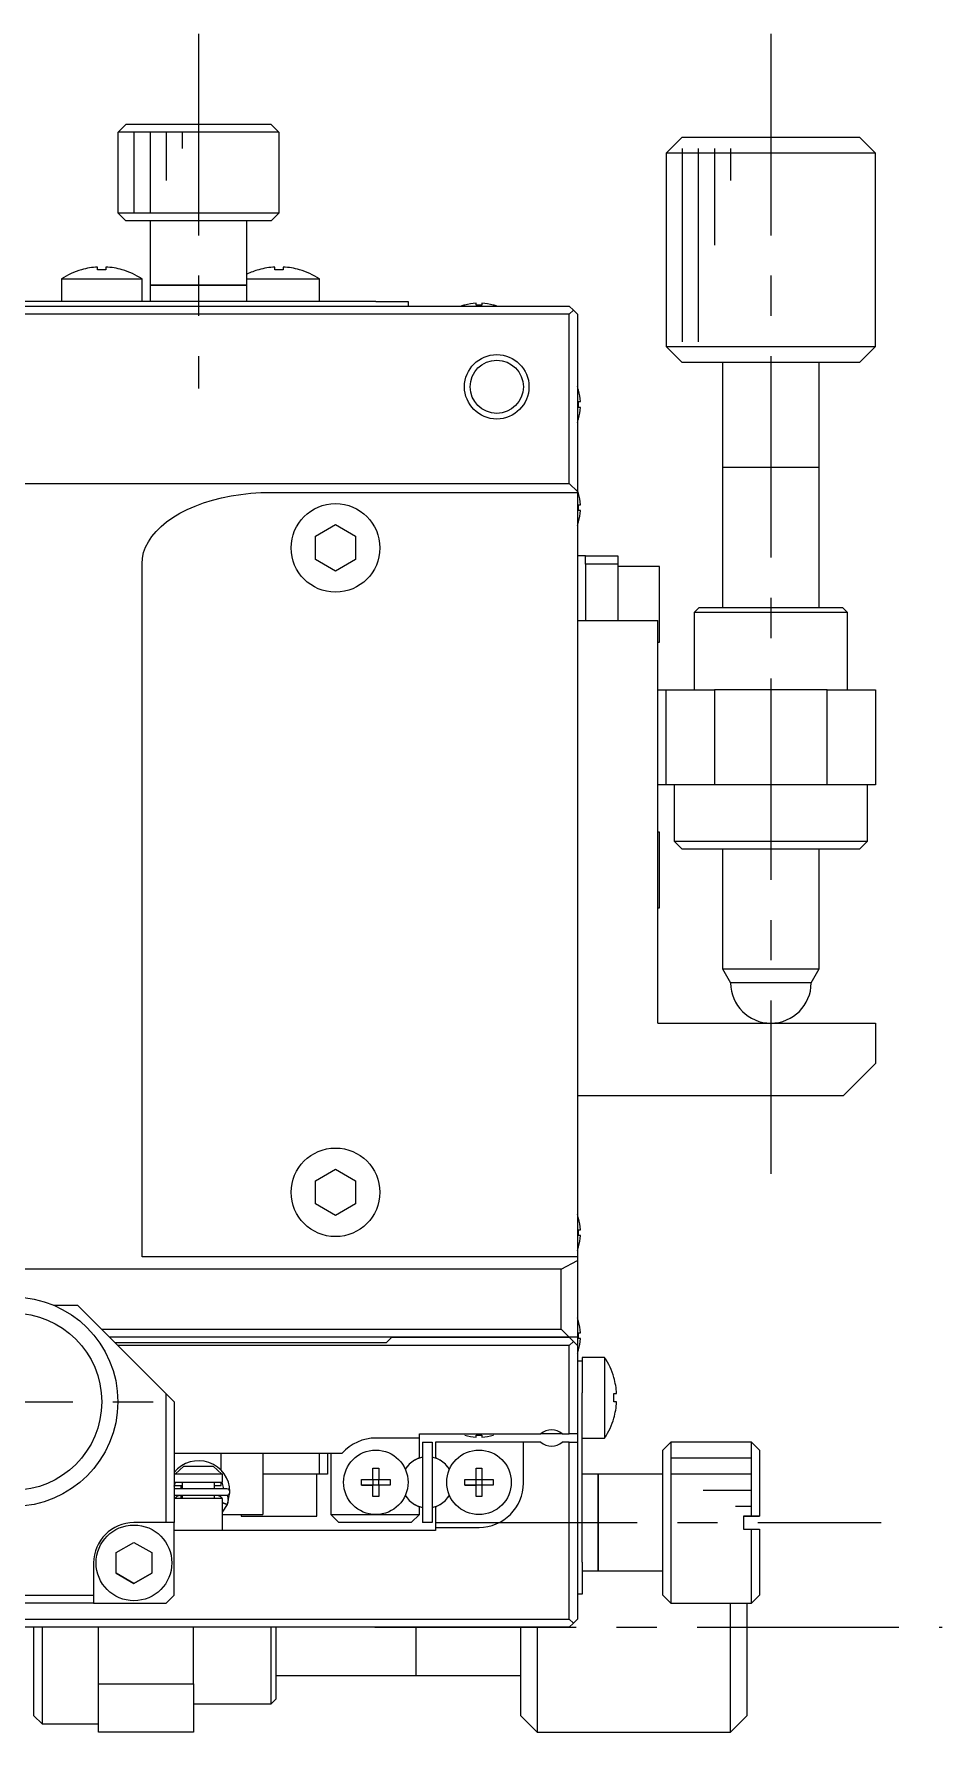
# Model space of a CAD drawing. Extents: x -340 to 384, y 57 to 645.
# Drawn here: x -67 to -10.7, y 322.6 to 428 of the extents above; entities that cross this region are included whole.
import ezdxf

# ---------------------------------------------------------------- set-up
doc = ezdxf.new("R2010")
doc.units = 0
doc.header["$LTSCALE"] = 10
doc.linetypes.add('CENTER', pattern=[2, 1.25, -0.25, 0.25, -0.25])
doc.layers.get('0').update_dxf_attribs({"linetype": 'CONTINUOUS'})
doc.layers.add('CENTER', color=1, linetype='CENTER')

msp = doc.modelspace()

# ---------------------------------------------------------------- linework, layer by layer
at = {"color": 7, "linetype": 'CONTINUOUS'}
for p, q in [((-61.80176, 421.887346), (-61.299973, 422.387346)), ((-51.833811, 421.887346), (-61.80176, 421.887346)), ((-61.80176, 421.387346), (-61.80176, 421.887346)), ((-61.299973, 422.387346), (-52.335599, 422.387346)), ((-61.299973, 422.387346), (-52.335599, 422.387346)), ((-52.335599, 422.387346), (-51.833811, 421.887346)), ((-51.833811, 421.887346), (-51.833811, 421.387346)), ((-61.817786, 421.387346), (-61.80176, 421.387346)), ((-61.817786, 421.387346), (-61.80176, 421.387346)), ((-61.817786, 421.387346), (-61.817786, 416.887346)), ((-51.833811, 421.387346), (-51.817786, 421.387346)), ((-51.833811, 421.387346), (-51.817786, 421.387346)), ((-51.817786, 416.887346), (-51.817786, 421.387346)), ((-26.817786, 421.587346), (-27.817786, 420.587346)), ((-27.817519, 420.587346), (-27.817786, 420.587346)), ((-27.817786, 420.587346), (-27.817786, 408.587346)), ((-14.817786, 420.587346), (-27.817519, 420.587346)), ((-26.81756, 421.587346), (-15.817786, 421.587346)), ((-14.817786, 420.587346), (-15.817786, 421.587346)), ((-14.817786, 408.587346), (-14.817786, 420.587346)), ((-61.817786, 416.887346), (-51.817786, 416.887346)), ((-61.817786, 416.887346), (-61.317786, 416.387346)), ((-52.317786, 416.387346), (-61.317786, 416.387346)), ((-59.817786, 416.387346), (-59.817786, 412.387346)), ((-53.817786, 412.387346), (-53.817786, 416.387346)), ((-52.317786, 416.387346), (-51.817786, 416.887346)), ((-64.076375, 413.349927), (-64.079719, 413.356782)), ((-64.076375, 413.349927), (-64.079719, 413.356782)), ((-63.077786, 413.349927), (-63.077786, 413.522299)), ((-62.557786, 413.349927), (-63.077786, 413.349927)), ((-62.557786, 413.522299), (-62.557786, 413.349927)), ((-61.555853, 413.356782), (-61.559196, 413.349927)), ((-61.555853, 413.356782), (-61.559196, 413.349927)), ((-53.076375, 413.349927), (-53.079719, 413.356782)), ((-53.076375, 413.349927), (-53.079719, 413.356782)), ((-52.077786, 413.349927), (-52.077786, 413.522299)), ((-51.557786, 413.349927), (-52.077786, 413.349927)), ((-51.557786, 413.522299), (-51.557786, 413.349927)), ((-50.555853, 413.356782), (-50.559196, 413.349927)), ((-50.555853, 413.356782), (-50.559196, 413.349927)), ((-65.317786, 412.779004), (-60.317786, 412.779004)), ((-65.317786, 412.779004), (-65.317786, 411.387346)), ((-60.317786, 411.387346), (-60.317786, 412.779004)), ((-59.817786, 412.387346), (-53.817786, 412.387346)), ((-53.817786, 412.387346), (-59.817786, 412.387346)), ((-59.817786, 412.387346), (-59.817786, 411.387346)), ((-53.817786, 412.779004), (-49.317786, 412.779004)), ((-53.817786, 411.387346), (-53.817786, 412.387346)), ((-49.317786, 411.387346), (-49.317786, 412.779004)), ((-102.817786, 411.087346), (-33.817786, 411.087346)), ((-63.892786, 411.387346), (-68.817786, 411.387346)), ((-61.742786, 411.387346), (-63.892786, 411.387346)), ((-58.392786, 411.387346), (-61.742786, 411.387346)), ((-52.892786, 411.387346), (-58.392786, 411.387346)), ((-50.742786, 411.387346), (-52.892786, 411.387346)), ((-45.817786, 411.387346), (-50.742786, 411.387346)), ((-45.817786, 411.387346), (-43.817786, 411.387346)), ((-43.817786, 411.387346), (-43.817786, 411.087346)), ((-40.304147, 411.156868), (-40.306402, 411.161491)), ((-40.304147, 411.156868), (-40.306402, 411.161491)), ((-39.597786, 411.156868), (-39.597786, 411.277205)), ((-39.237786, 411.156868), (-39.597786, 411.156868)), ((-39.237786, 411.277205), (-39.237786, 411.156868)), ((-38.52917, 411.161491), (-38.531424, 411.156868)), ((-38.52917, 411.161491), (-38.531424, 411.156868)), ((-33.567786, 410.837346), (-33.817786, 411.087346)), ((-33.817786, 410.587346), (-102.817786, 410.587346)), ((-33.567786, 410.837346), (-33.817786, 410.587346)), ((-33.817786, 400.087346), (-33.817786, 410.587346)), ((-33.317786, 410.587346), (-33.567786, 410.837346)), ((-33.317786, 410.587346), (-33.317786, 399.587346)), ((-27.817786, 408.587346), (-14.817786, 408.587346)), ((-27.817786, 408.587346), (-26.817786, 407.587346)), ((-15.817786, 407.587346), (-14.817786, 408.587346)), ((-15.817786, 407.587346), (-26.817786, 407.587346)), ((-24.317786, 407.587346), (-24.317786, 401.087346)), ((-18.317786, 401.087346), (-18.317786, 407.587346)), ((-33.248264, 405.873708), (-33.243642, 405.875962)), ((-33.248264, 405.873708), (-33.243642, 405.875962)), ((-33.248264, 404.807346), (-33.248264, 405.167346)), ((-33.248264, 405.167346), (-33.127927, 405.167346)), ((-33.127927, 404.807346), (-33.248264, 404.807346)), ((-33.243642, 404.098731), (-33.248264, 404.100985)), ((-33.243642, 404.098731), (-33.248264, 404.100985)), ((-18.317781, 401.087346), (-24.317791, 401.087346)), ((-24.317786, 401.092346), (-24.317786, 401.087346)), ((-24.317786, 401.087346), (-24.317786, 392.387366)), ((-24.317786, 401.087346), (-24.317786, 401.082346)), ((-18.317786, 401.087346), (-18.317786, 401.092346)), ((-18.317786, 392.387366), (-18.317786, 401.087346)), ((-18.317786, 401.082346), (-18.317786, 401.087346)), ((-102.817786, 400.087346), (-33.817786, 400.087346)), ((-54.185349, 399.410513), (-53.569261, 399.478442)), ((-53.569261, 399.478442), (-52.945458, 399.519367)), ((-52.945458, 399.519367), (-52.317786, 399.533037)), ((-52.317786, 399.533037), (-33.317786, 399.533037)), ((-33.317786, 399.587346), (-33.817786, 400.087346)), ((-33.317786, 399.587346), (-33.317786, 399.533037)), ((-33.317786, 399.533037), (-33.317786, 352.087346)), ((-33.248264, 399.473708), (-33.243642, 399.475962)), ((-33.248264, 399.473708), (-33.243642, 399.475962)), ((-57.97464, 398.234211), (-57.51337, 398.470564)), ((-57.51337, 398.470564), (-57.020068, 398.686129)), ((-57.020068, 398.686129), (-56.497774, 398.879574)), ((-56.497774, 398.879574), (-55.94971, 399.049709)), ((-55.94971, 399.049709), (-55.379253, 399.195483)), ((-55.379253, 399.195483), (-54.789922, 399.315999)), ((-54.789922, 399.315999), (-54.185349, 399.410513)), ((-33.248264, 398.407346), (-33.248264, 398.767346)), ((-33.248264, 398.767346), (-33.127927, 398.767346)), ((-59.445838, 397.111773), (-59.138907, 397.41557)), ((-59.138907, 397.41557), (-58.789922, 397.705083)), ((-58.789922, 397.705083), (-58.401033, 397.978524)), ((-58.401033, 397.978524), (-57.97464, 398.234211)), ((-49.567786, 396.809034), (-48.317786, 397.530722)), ((-48.317786, 397.530722), (-47.067786, 396.809034)), ((-33.127927, 398.407346), (-33.248264, 398.407346)), ((-33.243642, 397.698731), (-33.248264, 397.700985)), ((-33.243642, 397.698731), (-33.248264, 397.700985)), ((-60.096745, 396.133772), (-59.926238, 396.468892)), ((-59.926238, 396.468892), (-59.708822, 396.795564)), ((-59.708822, 396.795564), (-59.445838, 397.111773)), ((-49.567786, 395.365659), (-49.567786, 396.809034)), ((-47.067786, 396.809034), (-47.067786, 395.365659)), ((-60.317786, 395.098565), (-60.293124, 395.44649)), ((-60.293124, 395.44649), (-60.219292, 395.792269)), ((-60.219292, 395.792269), (-60.096745, 396.133772)), ((-48.317786, 394.643971), (-49.567786, 395.365659)), ((-47.067786, 395.365659), (-48.317786, 394.643971)), ((-32.817786, 395.587348), (-33.317786, 395.587348)), ((-32.817786, 395.087346), (-32.817786, 395.587348)), ((-32.817786, 395.587348), (-30.817786, 395.587346)), ((-30.817786, 395.587346), (-30.817786, 395.087346)), ((-60.317786, 352.087346), (-60.317786, 395.098565)), ((-32.817786, 395.087346), (-32.817786, 391.587346)), ((-30.817786, 395.087346), (-32.817786, 395.087346)), ((-30.817786, 395.087346), (-30.817786, 391.587346)), ((-28.217786, 394.937346), (-30.817786, 394.937346)), ((-28.217786, 392.587346), (-28.217786, 394.937346)), ((-28.217786, 390.237346), (-28.217786, 392.587346)), ((-25.767786, 392.387346), (-26.067786, 392.087346)), ((-25.767786, 392.387346), (-16.867786, 392.387346)), ((-16.567786, 392.087346), (-16.867786, 392.387346)), ((-33.317786, 391.587346), (-28.317786, 391.587346)), ((-28.317786, 366.587346), (-28.317786, 391.587346)), ((-16.567786, 392.087346), (-26.067786, 392.087346)), ((-26.067786, 392.087346), (-26.067786, 387.287346)), ((-16.567786, 387.287346), (-16.567786, 392.087346)), ((-28.317786, 390.237346), (-28.217786, 390.237346)), ((-28.317786, 387.287346), (-27.817786, 387.287346)), ((-27.817786, 381.387346), (-27.817786, 387.287346)), ((-27.817786, 387.287346), (-24.817786, 387.287346)), ((-24.817786, 387.287346), (-24.817786, 381.387346)), ((-17.817786, 387.287346), (-24.817786, 387.287346)), ((-17.817786, 381.387346), (-17.817786, 387.287346)), ((-17.817786, 387.287346), (-14.817786, 387.287346)), ((-14.817786, 387.287346), (-14.817786, 381.387346)), ((-27.817786, 381.387346), (-28.317786, 381.387346)), ((-24.817786, 381.387346), (-27.817786, 381.387346)), ((-27.317786, 381.387346), (-27.317786, 377.887346)), ((-17.817786, 381.387346), (-24.817786, 381.387346)), ((-14.817786, 381.387346), (-17.817786, 381.387346)), ((-15.317786, 377.887346), (-15.317786, 381.387346)), ((-28.217786, 378.437346), (-28.317786, 378.437346)), ((-28.217786, 376.087346), (-28.217786, 378.437346)), ((-27.317786, 377.887346), (-15.317786, 377.887346)), ((-27.317786, 377.887346), (-26.817786, 377.387346)), ((-15.817786, 377.387346), (-26.817786, 377.387346)), ((-24.317786, 377.387346), (-26.817786, 377.387346)), ((-24.317786, 377.387327), (-24.317786, 369.953372)), ((-15.817786, 377.387346), (-18.317786, 377.387346)), ((-18.317786, 369.953372), (-18.317786, 377.387327)), ((-15.817786, 377.387346), (-15.317786, 377.887346)), ((-28.217786, 373.737346), (-28.217786, 376.087346)), ((-28.317786, 373.737346), (-28.217786, 373.737346)), ((-24.317786, 369.953372), (-18.317786, 369.953372)), ((-24.317786, 369.953372), (-24.067786, 369.520359)), ((-24.067786, 369.520359), (-23.817786, 369.087346)), ((-18.817786, 369.087346), (-23.817786, 369.087346)), ((-18.817786, 369.087346), (-18.567786, 369.520359)), ((-18.567786, 369.520359), (-18.317786, 369.953372)), ((-28.317786, 366.587346), (-14.817786, 366.587346)), ((-14.817786, 366.587346), (-14.817786, 364.087346)), ((-16.817786, 362.087346), (-14.817786, 364.087346)), ((-33.317786, 362.087346), (-16.817786, 362.087346)), ((-49.567786, 356.809034), (-48.317786, 357.530722)), ((-48.317786, 357.530722), (-47.067786, 356.809034)), ((-49.567786, 355.365659), (-49.567786, 356.809034)), ((-47.067786, 356.809034), (-47.067786, 355.365659)), ((-48.317786, 354.643971), (-49.567786, 355.365659)), ((-47.067786, 355.365659), (-48.317786, 354.643971)), ((-33.248264, 354.473708), (-33.243642, 354.475962)), ((-33.248264, 354.473708), (-33.243642, 354.475962)), ((-33.248264, 353.407346), (-33.248264, 353.767346)), ((-33.248264, 353.767346), (-33.127927, 353.767346)), ((-33.127927, 353.407346), (-33.248264, 353.407346)), ((-33.317786, 352.087346), (-60.317786, 352.087346)), ((-33.317786, 352.087346), (-33.317786, 351.862459)), ((-33.243642, 352.698731), (-33.248264, 352.700985)), ((-33.243642, 352.698731), (-33.248264, 352.700985)), ((-34.317786, 351.30815), (-102.317786, 351.30815)), ((-34.317786, 351.30815), (-33.317786, 351.862459)), ((-34.317786, 347.587346), (-34.317786, 351.30815)), ((-33.317786, 351.862459), (-33.317786, 347.087346)), ((-65.817786, 349.087346), (-64.317786, 349.087346)), ((-58.817786, 343.587346), (-64.317786, 349.087346)), ((-33.248264, 348.073708), (-33.243642, 348.075962)), ((-33.248264, 348.073708), (-33.243642, 348.075962)), ((-62.817786, 347.587346), (-34.317786, 347.587346)), ((-44.817786, 347.087346), (-62.317786, 347.087346)), ((-44.817786, 347.087346), (-45.167786, 346.737346)), ((-44.817786, 347.087346), (-33.817786, 347.087346)), ((-33.817786, 347.087346), (-44.817786, 347.087346)), ((-34.317786, 347.587346), (-33.817786, 347.087346)), ((-33.567786, 346.837346), (-33.817786, 347.087346)), ((-33.317786, 347.087346), (-33.817786, 347.087346)), ((-33.817786, 346.587346), (-33.567786, 346.837346)), ((-33.567786, 346.837346), (-33.317786, 346.587346)), ((-33.317786, 347.087346), (-33.317786, 346.587346)), ((-33.248264, 347.007346), (-33.248264, 347.367346)), ((-33.248264, 347.367346), (-33.127927, 347.367346)), ((-33.127927, 347.007346), (-33.248264, 347.007346)), ((-45.167786, 346.737346), (-61.967786, 346.737346)), ((-33.817786, 346.587346), (-61.817786, 346.587346)), ((-33.817786, 341.087346), (-33.817786, 346.587346)), ((-33.317786, 346.587346), (-33.317786, 341.087346)), ((-33.243642, 346.298731), (-33.248264, 346.300985)), ((-33.243642, 346.298731), (-33.248264, 346.300985)), ((-33.017786, 345.837346), (-33.017786, 345.637346)), ((-31.626128, 345.837346), (-33.017786, 345.837346)), ((-31.626128, 345.837346), (-31.626128, 340.837346)), ((-33.317786, 345.637346), (-33.017786, 345.637346)), ((-33.017786, 345.637346), (-33.017786, 343.637346)), ((-33.017786, 342.262346), (-33.017786, 343.637346)), ((-31.055205, 344.595936), (-31.04835, 344.599279)), ((-58.817786, 335.587346), (-58.817786, 343.587346)), ((-58.817786, 343.587346), (-58.317786, 343.087346)), ((-58.317786, 343.087346), (-58.317786, 335.587346)), ((-31.055205, 343.077346), (-31.055205, 343.597346)), ((-31.055205, 343.597346), (-30.882833, 343.597346)), ((-30.882833, 343.077346), (-31.055205, 343.077346)), ((-33.017786, 333.137346), (-33.017786, 342.262346)), ((-31.04835, 342.075414), (-31.055205, 342.078757)), ((-43.117786, 340.837346), (-45.817786, 340.837346)), ((-43.117786, 340.837346), (-43.117786, 341.087346)), ((-43.117786, 341.087346), (-35.579223, 341.087346)), ((-43.117786, 339.631758), (-43.117786, 340.837346)), ((-42.917786, 340.587346), (-42.917786, 335.587346)), ((-42.917786, 340.587346), (-42.317786, 340.587346)), ((-42.317786, 340.587346), (-42.317786, 335.587346)), ((-42.117786, 340.587346), (-42.117786, 339.631758)), ((-36.667786, 340.587346), (-42.117786, 340.587346)), ((-40.306402, 341.013202), (-40.304147, 341.017825)), ((-40.306402, 341.013202), (-40.304147, 341.017825)), ((-39.597786, 341.017825), (-39.237786, 341.017825)), ((-39.597786, 340.897488), (-39.597786, 341.017825)), ((-39.237786, 341.017825), (-39.237786, 340.897488)), ((-38.531424, 341.017825), (-38.52917, 341.013202)), ((-38.531424, 341.017825), (-38.52917, 341.013202)), ((-36.667786, 338.037346), (-36.667786, 340.587346)), ((-35.579223, 340.587346), (-36.667786, 340.587346)), ((-34.318335, 341.087346), (-35.579223, 341.087346)), ((-34.256348, 341.087346), (-34.318335, 341.087346)), ((-34.256348, 341.087346), (-33.817786, 341.087346)), ((-33.817786, 340.587346), (-34.256348, 340.587346)), ((-33.317786, 341.087346), (-33.817786, 341.087346)), ((-33.817786, 329.587346), (-33.817786, 340.587346)), ((-33.817786, 340.587346), (-33.317786, 340.587346)), ((-33.317786, 341.087346), (-33.317786, 340.587346)), ((-33.317786, 340.587346), (-33.317786, 329.587346)), ((-33.017786, 340.837346), (-31.626128, 340.837346)), ((-27.517786, 340.587346), (-28.017786, 340.087346)), ((-27.517786, 340.587346), (-27.517786, 335.587346)), ((-22.517786, 340.587346), (-27.517786, 340.587346)), ((-22.517786, 335.987346), (-22.517786, 340.587346)), ((-22.017786, 340.087346), (-22.517786, 340.587346)), ((-58.317786, 339.887346), (-57.992786, 339.887346)), ((-57.992786, 339.887346), (-55.842786, 339.887346)), ((-55.842786, 339.887346), (-47.896848, 339.887346)), ((-55.417786, 338.838663), (-55.417786, 339.887346)), ((-52.817786, 339.887346), (-52.817786, 336.087346)), ((-49.317786, 338.587346), (-49.317786, 339.887346)), ((-48.817786, 339.887346), (-48.817786, 338.587346)), ((-48.617786, 339.887346), (-48.617786, 336.087346)), ((-43.411536, 339.462162), (-43.117786, 339.631758)), ((-42.117786, 339.631758), (-41.824036, 339.462162)), ((-28.017786, 335.587346), (-28.017786, 340.087346)), ((-22.017786, 340.087346), (-22.017786, 335.987346)), ((-58.263469, 338.587346), (-58.317786, 338.587346)), ((-58.263469, 338.587346), (-57.734301, 339.087346)), ((-55.372102, 338.587346), (-58.263469, 338.587346)), ((-57.734301, 339.087346), (-55.901271, 339.087346)), ((-55.901271, 339.087346), (-55.372102, 338.587346)), ((-55.317786, 338.587346), (-55.372102, 338.587346)), ((-55.317786, 338.087346), (-55.317786, 338.587346)), ((-49.317786, 338.587346), (-52.817786, 338.587346)), ((-49.467786, 335.987346), (-49.467786, 338.587346)), ((-48.817786, 338.587346), (-49.317786, 338.587346)), ((-45.997786, 338.973708), (-45.637786, 338.973708)), ((-45.997786, 338.267346), (-45.997786, 338.973708)), ((-45.637786, 338.973708), (-45.637786, 338.267346)), ((-39.597786, 338.973708), (-39.237786, 338.973708)), ((-39.597786, 338.267346), (-39.597786, 338.973708)), ((-39.237786, 338.973708), (-39.237786, 338.267346)), ((-32.017786, 338.587346), (-33.017786, 338.587346)), ((-32.017786, 338.587346), (-32.017786, 335.587346)), ((-32.017786, 335.587346), (-32.017786, 338.587346)), ((-28.017786, 338.587346), (-32.017786, 338.587346)), ((-58.318303, 337.853216), (-58.240643, 338.087496)), ((-58.317786, 338.087346), (-55.317786, 338.087346)), ((-55.057877, 337.67584), (-58.317786, 337.67584)), ((-58.317786, 337.28584), (-55.057877, 337.28584)), ((-58.309663, 337.887346), (-57.817786, 337.887346)), ((-58.022843, 337.278551), (-58.008086, 337.281437)), ((-58.008086, 337.281437), (-57.993209, 337.283603)), ((-57.993209, 337.283603), (-57.978246, 337.285044)), ((-57.978246, 337.285044), (-57.963234, 337.285757)), ((-57.963234, 337.285757), (-57.956197, 337.28584)), ((-57.917786, 337.887346), (-57.917786, 337.67584)), ((-57.917786, 337.28584), (-57.917786, 337.087346)), ((-57.817786, 338.087346), (-57.817786, 337.67584)), ((-57.817786, 337.28584), (-57.817786, 337.087346)), ((-55.817786, 337.67584), (-55.817786, 338.087346)), ((-55.817786, 337.887346), (-55.417786, 337.887346)), ((-55.817786, 337.087346), (-55.817786, 337.28584)), ((-55.659557, 337.28584), (-55.645324, 337.285506)), ((-55.645324, 337.285506), (-55.630335, 337.284444)), ((-55.630335, 337.284444), (-55.615417, 337.282657)), ((-55.615417, 337.282657), (-55.600604, 337.280149)), ((-55.600604, 337.280149), (-55.585933, 337.276925)), ((-55.417786, 337.887346), (-55.417786, 338.087346)), ((-55.375465, 338.087536), (-55.26425, 337.675862)), ((-55.030582, 337.279208), (-55.034507, 337.287356)), ((-55.023624, 336.708909), (-54.86416, 337.453692)), ((-46.704147, 338.267346), (-45.997786, 338.267346)), ((-46.704147, 337.907346), (-46.704147, 338.267346)), ((-45.997786, 337.907346), (-46.704147, 337.907346)), ((-46.704147, 337.907346), (-45.997786, 337.907346)), ((-45.987414, 338.256974), (-45.997786, 338.267346)), ((-45.987414, 337.917719), (-45.997786, 337.907346)), ((-45.997786, 337.200985), (-45.997786, 337.907346)), ((-45.987414, 338.256974), (-45.648158, 338.256974)), ((-45.987414, 337.917719), (-45.987414, 338.256974)), ((-45.648158, 337.917719), (-45.987414, 337.917719)), ((-45.648158, 338.256974), (-45.637786, 338.267346)), ((-45.648158, 338.256974), (-45.648158, 337.917719)), ((-45.648158, 337.917719), (-45.637786, 337.907346)), ((-45.637786, 338.267346), (-44.931424, 338.267346)), ((-45.637786, 337.907346), (-45.637786, 337.200985)), ((-44.931424, 337.907346), (-45.637786, 337.907346)), ((-44.931424, 337.907346), (-45.637786, 337.907346)), ((-44.931424, 338.267346), (-44.931424, 337.907346)), ((-40.304147, 338.267346), (-39.597786, 338.267346)), ((-40.304147, 337.907346), (-40.304147, 338.267346)), ((-39.597786, 337.907346), (-40.304147, 337.907346)), ((-40.304147, 337.907346), (-39.597786, 337.907346)), ((-39.587414, 338.256974), (-39.597786, 338.267346)), ((-39.587414, 337.917719), (-39.597786, 337.907346)), ((-39.597786, 337.200985), (-39.597786, 337.907346)), ((-39.587414, 338.256974), (-39.248158, 338.256974)), ((-39.587414, 337.917719), (-39.587414, 338.256974)), ((-39.248158, 337.917719), (-39.587414, 337.917719)), ((-39.248158, 338.256974), (-39.237786, 338.267346)), ((-39.248158, 338.256974), (-39.248158, 337.917719)), ((-39.248158, 337.917719), (-39.237786, 337.907346)), ((-39.237786, 338.267346), (-38.531424, 338.267346)), ((-39.237786, 337.907346), (-39.237786, 337.200985)), ((-38.531424, 337.907346), (-39.237786, 337.907346)), ((-38.531424, 337.907346), (-39.237786, 337.907346)), ((-38.531424, 338.267346), (-38.531424, 337.907346)), ((-55.317786, 337.087346), (-58.317786, 337.087346)), ((-58.243148, 337.087365), (-58.242123, 337.090117)), ((-58.242123, 337.090117), (-58.236431, 337.10409)), ((-58.236431, 337.10409), (-58.23004, 337.117755)), ((-58.23004, 337.117755), (-58.222968, 337.131079)), ((-58.222968, 337.131079), (-58.215235, 337.144028)), ((-58.215235, 337.144028), (-58.206862, 337.15657)), ((-58.206862, 337.15657), (-58.197871, 337.168673)), ((-58.197871, 337.168673), (-58.188289, 337.18031)), ((-58.188289, 337.18031), (-58.178139, 337.191452)), ((-58.178139, 337.191452), (-58.167449, 337.202073)), ((-58.167449, 337.202073), (-58.156248, 337.212148)), ((-58.156248, 337.212148), (-58.144563, 337.221654)), ((-58.144563, 337.221654), (-58.132425, 337.230569)), ((-58.132425, 337.230569), (-58.119865, 337.238873)), ((-58.119865, 337.238873), (-58.106914, 337.246549)), ((-58.106914, 337.246549), (-58.093605, 337.253578)), ((-58.093605, 337.253578), (-58.07997, 337.259946)), ((-58.07997, 337.259946), (-58.066042, 337.265638)), ((-58.066042, 337.265638), (-58.051856, 337.270644)), ((-58.051856, 337.270644), (-58.037444, 337.274951)), ((-58.037444, 337.274951), (-58.022843, 337.278551)), ((-55.585933, 337.276925), (-55.571437, 337.272992)), ((-55.571437, 337.272992), (-55.557151, 337.26836)), ((-55.557151, 337.26836), (-55.543108, 337.263038)), ((-55.543108, 337.263038), (-55.529341, 337.257038)), ((-55.529341, 337.257038), (-55.515885, 337.250373)), ((-55.515885, 337.250373), (-55.502771, 337.243059)), ((-55.502771, 337.243059), (-55.490031, 337.23511)), ((-55.490031, 337.23511), (-55.477696, 337.226546)), ((-55.477696, 337.226546), (-55.465796, 337.217384)), ((-55.465796, 337.217384), (-55.454363, 337.207646)), ((-55.454363, 337.207646), (-55.443423, 337.197353)), ((-55.443423, 337.197353), (-55.433005, 337.186529)), ((-55.433005, 337.186529), (-55.423136, 337.175199)), ((-55.423136, 337.175199), (-55.413842, 337.16339)), ((-55.413842, 337.16339), (-55.405147, 337.151128)), ((-55.405147, 337.151128), (-55.397075, 337.138443)), ((-55.397075, 337.138443), (-55.389648, 337.125366)), ((-55.389648, 337.125366), (-55.382886, 337.111929)), ((-55.382886, 337.111929), (-55.376808, 337.098163)), ((-55.376808, 337.098163), (-55.372608, 337.087369)), ((-55.02454, 336.706767), (-55.317796, 336.811046)), ((-55.317786, 335.087346), (-55.317786, 337.087346)), ((-55.306388, 336.815436), (-55.317786, 336.821615)), ((-55.317562, 336.232909), (-55.020614, 336.715872)), ((-55.294273, 336.809102), (-55.306388, 336.815436)), ((-55.281522, 336.802654), (-55.294273, 336.809102)), ((-55.268221, 336.796137), (-55.281522, 336.802654)), ((-55.254458, 336.789593), (-55.268221, 336.796137)), ((-55.240324, 336.783066), (-55.254458, 336.789593)), ((-55.225916, 336.7766), (-55.240324, 336.783066)), ((-55.211328, 336.770238), (-55.225916, 336.7766)), ((-55.196658, 336.764022), (-55.211328, 336.770238)), ((-55.182004, 336.757994), (-55.196658, 336.764022)), ((-55.167465, 336.752194), (-55.182004, 336.757994)), ((-55.153137, 336.746662), (-55.167465, 336.752194)), ((-55.139115, 336.741433), (-55.153137, 336.746662)), ((-55.125495, 336.736543), (-55.139115, 336.741433)), ((-55.112366, 336.732025), (-55.125495, 336.736543)), ((-55.099816, 336.727909), (-55.112366, 336.732025)), ((-55.087929, 336.724221), (-55.099816, 336.727909)), ((-55.076785, 336.720988), (-55.087929, 336.724221)), ((-55.066458, 336.71823), (-55.076785, 336.720988)), ((-55.057017, 336.715966), (-55.066458, 336.71823)), ((-55.048525, 336.714211), (-55.057017, 336.715966)), ((-55.041039, 336.712976), (-55.048525, 336.714211)), ((-55.034609, 336.712271), (-55.041039, 336.712976)), ((-55.029277, 336.712099), (-55.034609, 336.712271)), ((-55.033444, 336.686577), (-55.023624, 336.708909)), ((-55.01667, 337.247835), (-55.030582, 337.279208)), ((-55.02508, 336.712462), (-55.029277, 336.712099)), ((-55.022045, 336.713358), (-55.02508, 336.712462)), ((-55.020193, 336.71478), (-55.022045, 336.713358)), ((-55.019536, 336.716719), (-55.020193, 336.71478)), ((-55.019804, 336.715453), (-55.007728, 336.745629)), ((-55.004345, 337.21582), (-55.01667, 337.247835)), ((-55.007728, 336.745629), (-54.996547, 336.77806)), ((-54.993636, 337.18324), (-55.004345, 337.21582)), ((-54.996547, 336.77806), (-54.987002, 336.811)), ((-54.984568, 337.150175), (-54.993636, 337.18324)), ((-54.987002, 336.811), (-54.979116, 336.844366)), ((-54.977165, 337.116707), (-54.984568, 337.150175)), ((-54.979116, 336.844366), (-54.972909, 336.878077)), ((-54.971442, 337.082917), (-54.977165, 337.116707)), ((-54.972909, 336.878077), (-54.968394, 336.912049)), ((-54.967415, 337.048888), (-54.971442, 337.082917)), ((-54.968394, 336.912049), (-54.965583, 336.9462)), ((-54.965093, 337.014703), (-54.967415, 337.048888)), ((-54.965583, 336.9462), (-54.964482, 336.980446)), ((-54.964482, 336.980446), (-54.965093, 337.014703)), ((-45.637786, 337.200985), (-45.997786, 337.200985)), ((-43.117786, 336.542935), (-43.411536, 336.712531)), ((-43.117786, 336.087346), (-43.117786, 336.542935)), ((-41.824036, 336.712531), (-42.117786, 336.542935)), ((-42.117786, 336.542935), (-42.117786, 335.287346)), ((-39.237786, 337.200985), (-39.597786, 337.200985)), ((-58.817786, 335.587346), (-60.817786, 335.587346)), ((-58.317786, 335.587346), (-58.817786, 335.587346)), ((-58.317786, 331.087346), (-58.317786, 335.587346)), ((-55.317786, 336.087346), (-52.817786, 336.087346)), ((-54.167786, 336.087346), (-54.167786, 335.987346)), ((-54.167786, 335.987346), (-51.817786, 335.987346)), ((-51.817786, 335.987346), (-49.467786, 335.987346)), ((-48.617786, 336.087346), (-45.817786, 336.087346)), ((-48.117786, 335.587346), (-48.617786, 336.087346)), ((-43.617786, 335.587346), (-48.117786, 335.587346)), ((-45.817786, 336.087346), (-43.117786, 336.087346)), ((-43.117786, 336.087346), (-43.617786, 335.587346)), ((-42.317786, 335.587346), (-42.917786, 335.587346)), ((-42.117786, 335.287346), (-42.117786, 335.087346)), ((-42.117786, 335.287346), (-39.417786, 335.287346)), ((-32.017786, 335.587346), (-32.017786, 332.587346)), ((-32.017786, 332.587346), (-32.017786, 335.587346)), ((-28.017786, 331.087346), (-28.017786, 335.587346)), ((-27.517786, 335.587346), (-27.517786, 330.587346)), ((-23.017786, 335.987346), (-23.017786, 335.187346)), ((-23.017786, 335.987346), (-22.517786, 335.987346)), ((-22.517786, 335.987346), (-23.017786, 335.987346)), ((-23.017786, 335.187346), (-22.517786, 335.187346)), ((-22.017786, 335.987346), (-22.517786, 335.987346)), ((-22.517786, 335.987346), (-22.017786, 335.987346)), ((-22.517786, 330.587346), (-22.517786, 335.187346)), ((-22.517786, 335.187346), (-22.017786, 335.187346)), ((-22.017786, 335.187346), (-22.017786, 331.087346)), ((-61.917786, 333.722432), (-60.817786, 334.357517)), ((-60.817786, 334.357517), (-59.717786, 333.722432)), ((-42.117786, 335.087346), (-58.317786, 335.087346)), ((-63.317786, 333.087346), (-63.317786, 331.087346)), ((-61.917786, 332.452261), (-61.917786, 333.722432)), ((-59.717786, 333.722432), (-59.717786, 332.452261)), ((-33.017786, 333.137346), (-33.017786, 331.137346)), ((-60.817786, 331.817176), (-61.917786, 332.452261)), ((-61.917786, 332.452261), (-60.817786, 331.817176)), ((-59.717786, 332.452261), (-60.817786, 331.817176)), ((-60.817786, 331.817176), (-59.717786, 332.452261)), ((-33.017786, 332.587346), (-32.017786, 332.587346)), ((-32.017786, 332.587346), (-28.017786, 332.587346)), ((-73.317786, 331.087346), (-63.317786, 331.087346)), ((-63.317786, 331.087346), (-63.317786, 330.587346)), ((-58.817786, 330.587346), (-58.317786, 331.087346)), ((-33.017786, 331.137346), (-33.317786, 331.137346)), ((-28.017786, 331.087346), (-27.517786, 330.587346)), ((-22.517786, 330.587346), (-22.017786, 331.087346)), ((-63.317786, 330.587346), (-73.317786, 330.587346)), ((-63.317786, 330.587346), (-58.817786, 330.587346)), ((-27.517786, 330.587346), (-22.517786, 330.587346)), ((-23.817786, 322.587346), (-23.817786, 330.587346)), ((-22.817786, 330.587346), (-22.817786, 323.587346)), ((-102.817786, 329.587346), (-33.817786, 329.587346)), ((-33.817786, 329.087346), (-102.817786, 329.087346)), ((-67.017786, 323.587346), (-67.017786, 329.087346)), ((-66.517786, 329.087346), (-66.517786, 323.087346)), ((-63.017786, 325.587346), (-63.017786, 329.087346)), ((-57.117786, 325.587346), (-57.117786, 329.087346)), ((-52.317786, 324.337346), (-52.317786, 329.087346)), ((-52.017786, 329.087346), (-52.017786, 324.637346)), ((-43.317786, 326.087341), (-43.317786, 329.087346)), ((-36.817786, 323.587346), (-36.817786, 329.087346)), ((-35.817786, 329.087346), (-35.817786, 322.587346)), ((-33.567786, 329.337346), (-33.817786, 329.587346)), ((-33.817786, 329.087346), (-33.567786, 329.337346)), ((-33.317786, 329.587346), (-33.567786, 329.337346)), ((-67.017786, 323.587346), (-67.017786, 326.087346)), ((-52.017766, 326.087346), (-43.317786, 326.087346)), ((-43.322786, 326.087346), (-43.317786, 326.087346)), ((-43.317786, 326.087346), (-43.312786, 326.087346)), ((-43.317786, 326.087346), (-36.817786, 326.087346)), ((-63.017786, 325.587346), (-57.117786, 325.587346)), ((-63.017786, 322.587346), (-63.017786, 325.587346)), ((-57.117786, 325.587346), (-57.117786, 322.587346)), ((-52.317786, 324.337346), (-52.017786, 324.637346)), ((-67.017786, 323.587346), (-66.517786, 323.087346)), ((-57.117786, 324.337346), (-52.317786, 324.337346)), ((-36.817786, 323.587346), (-35.817786, 322.587346)), ((-23.817786, 322.587346), (-22.817786, 323.587346)), ((-66.517786, 323.087346), (-63.017786, 323.087346)), ((-57.117786, 322.587346), (-63.017786, 322.587346)), ((-35.817786, 322.587346), (-23.817786, 322.587346))]:
    msp.add_line(p, q, dxfattribs=at)
at = {"color": 3, "linetype": 'CONTINUOUS'}
for p, q in [((-60.817786, 421.887346), (-60.817786, 416.887346)), ((-59.817786, 421.887346), (-59.817786, 416.887346)), ((-58.817786, 421.887346), (-58.817786, 418.887346)), ((-57.817786, 421.887346), (-57.817786, 420.887346)), ((-26.817786, 420.887346), (-26.817786, 408.887346)), ((-25.817786, 420.887346), (-25.817786, 408.887346)), ((-24.817786, 420.887346), (-24.817786, 414.887346)), ((-23.817786, 420.887346), (-23.817786, 418.887346)), ((-22.517786, 339.587346), (-27.517786, 339.587346)), ((-22.517786, 338.587346), (-27.517786, 338.587346)), ((-22.517786, 337.587346), (-25.517786, 337.587346)), ((-22.517786, 336.587346), (-23.517786, 336.587346))]:
    msp.add_line(p, q, dxfattribs=at)
msp.add_circle((-38.317786, 406.087346), 2, dxfattribs=at)
at = {"color": 7, "linetype": 'CONTINUOUS'}
for centre, radius in [((-38.317786, 406.087346), 1.65), ((-48.317786, 396.087346), 2.75), ((-48.317786, 356.087346), 2.75), ((-68.317786, 343.087346), 6.5), ((-68.317786, 343.087346), 5.5), ((-45.817786, 338.087346), 2), ((-39.417786, 338.087346), 2), ((-60.817786, 333.087346), 2.35)]:
    msp.add_circle(centre, radius, dxfattribs=at)
for centre, radius, start, end in [((-62.817786, 409.037346), 4.5, 106.285843, 123.748989), ((-62.817786, 409.037346), 4.492483, 93.317816, 106.26943), ((-62.817786, 409.037346), 4.492483, 73.73057, 86.682184), ((-62.817786, 409.037346), 4.5, 56.251011, 73.714157), ((-51.817786, 409.037346), 4.5, 106.285843, 116.3878), ((-51.817786, 409.037346), 4.492483, 93.317816, 106.26943), ((-51.817786, 409.037346), 4.492483, 73.73057, 86.682184), ((-51.817786, 409.037346), 4.5, 56.251011, 73.714157), ((-39.417786, 408.087346), 3.2, 106.122533, 110.364134), ((-39.417786, 408.087346), 3.194933, 93.229709, 106.106712), ((-39.417786, 408.087346), 3.194933, 73.893288, 86.770291), ((-39.417786, 408.087346), 3.2, 69.635866, 73.877467), ((-36.317786, 404.987346), 3.2, 16.122533, 20.364134), ((-36.317786, 404.987346), 3.194933, 3.229709, 16.106712), ((-36.317786, 404.987346), 3.194933, 343.893288, 356.770291), ((-36.317786, 404.987346), 3.2, 339.635866, 343.877467), ((-36.317786, 398.587346), 3.2, 16.122533, 20.364134), ((-36.317786, 398.587346), 3.194933, 3.229709, 16.106712), ((-36.317786, 398.587346), 3.2, 339.635866, 343.877467), ((-36.317786, 398.587346), 3.194933, 343.893288, 356.770291), ((-21.317786, 369.087346), 2.5, 180, 270), ((-21.317786, 369.087346), 2.5, 270, 0), ((-36.317786, 353.587346), 3.2, 16.122533, 20.364135), ((-36.317786, 353.587346), 3.194933, 3.229709, 16.106712), ((-36.317786, 353.587346), 3.194933, 343.893288, 356.770291), ((-36.317786, 353.587346), 3.2, 339.635865, 343.877467), ((-36.317786, 347.187346), 3.2, 16.122533, 20.364135), ((-36.317786, 347.187346), 3.194933, 3.229709, 16.106712), ((-36.317786, 347.187346), 3.194933, 343.893288, 356.770291), ((-36.317786, 347.187346), 3.2, 339.635865, 343.877467), ((-35.367786, 343.337346), 4.5, 16.285843, 33.748989), ((-35.367786, 343.337346), 4.492483, 3.317816, 16.26943), ((-35.367786, 343.337346), 4.492483, 343.73057, 356.682184), ((-35.367786, 343.337346), 4.5, 326.251011, 343.714157), ((-45.817786, 338.087346), 2.75, 90, 139.114807), ((-39.417786, 344.087346), 3.194933, 253.893288, 266.770291), ((-39.417786, 344.087346), 3.194933, 273.229709, 286.106712), ((-34.917786, 340.337346), 1, 48.590378, 131.409622), ((-34.917786, 341.337346), 1, 228.590378, 311.409622), ((-56.807642, 337.481038), 1.943731, 0.652341, 140.996956), ((-42.617786, 338.087346), 1.5875, 120, 135), ((-42.617787, 338.087346), 1.5875, 100.893016, 119.999969), ((-42.617787, 338.087346), 1.5875, 60, 79.10691), ((-42.617786, 338.087346), 1.5875, 45, 60), ((-42.502976, 337.972346), 1.75, 134.995594, 148.113496), ((-42.617787, 338.087346), 1.5875, 134.999974, 149.566737), ((-42.617787, 338.087346), 1.5875, 30.433182, 44.999974), ((-42.732595, 337.972346), 1.75, 31.886504, 45.004406), ((-55.057877, 337.48084), 0.195, 270, 90), ((-42.617787, 338.087346), 1.5875, 210.433263, 225.000026), ((-42.617787, 338.087346), 1.5875, 315.000026, 329.566818), ((-39.417786, 338.037346), 2.75, 270, 0), ((-42.502976, 338.202346), 1.75, 211.886504, 225.004406), ((-42.617786, 338.087346), 1.5875, 225, 240), ((-42.617787, 338.087346), 1.5875, 240, 259.106984), ((-42.617787, 338.087346), 1.5875, 280.89309, 300.000031), ((-42.617786, 338.087346), 1.5875, 300, 315), ((-42.732595, 338.202346), 1.75, 314.995594, 328.113496), ((-60.817786, 333.087346), 2.5, 90, 180)]:
    msp.add_arc(centre, radius, start, end, dxfattribs=at)
at = {"layer": 'CENTER', "color": 1, "linetype": 'CENTER'}
for p, q in [((-56.817786, 427.987346), (-56.817786, 405.987346)), ((-21.317786, 427.987346), (-21.317786, 357.237346)), ((-77.117786, 343.087346), (-59.517786, 343.087346)), ((-42.117786, 335.587346), (-14.467786, 335.587346)), ((-45.882786, 329.087346), (-10.702786, 329.087346))]:
    msp.add_line(p, q, dxfattribs=at)

doc.saveas('drawing.dxf')
